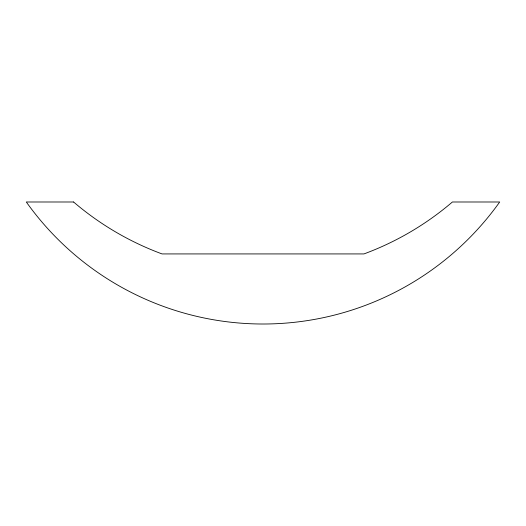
<?xml version="1.0" encoding="UTF-8"?>
<svg xmlns="http://www.w3.org/2000/svg" width="526" height="526" viewBox="0 0 526 526"><rect width="100%" height="100%" fill="white"/><g stroke="black" fill="none" stroke-linecap="round" stroke-linejoin="round"><path stroke-width="0.79" d="M73.587 201.991L26.3 201.991A290.595 290.595 0 0 0 499.7 201.991L452.406 201.991A291.279 291.279 0 0 1 363.959 253.926L162.034 253.926A291.279 291.279 0 0 1 73.587 201.991"/></g></svg>
